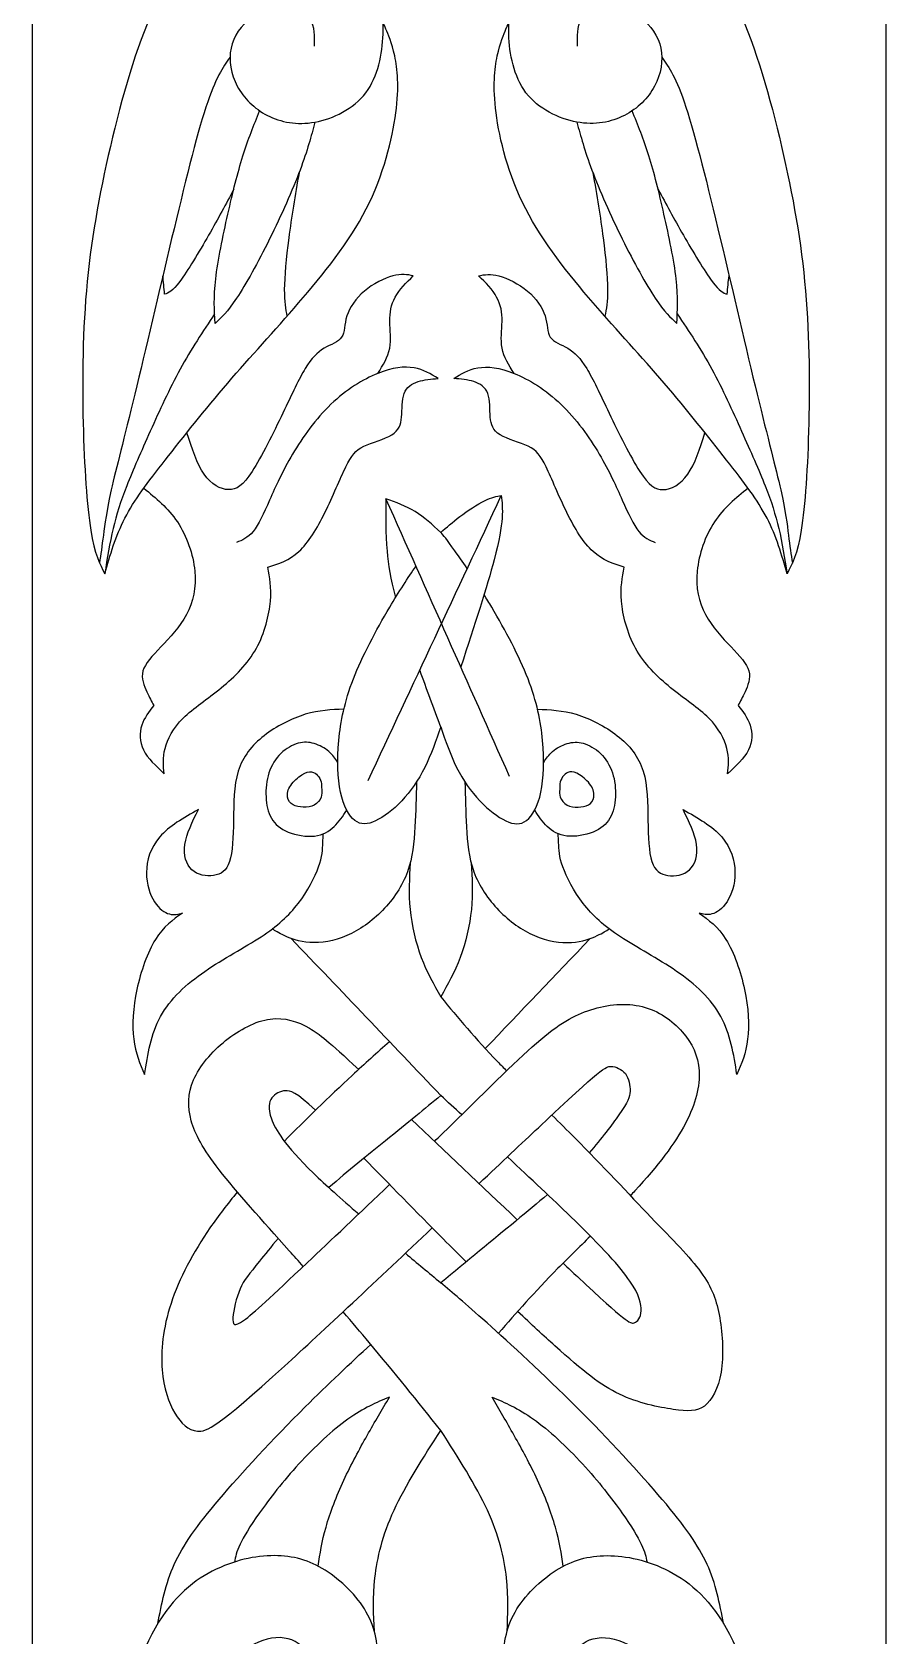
# Model space of a CAD drawing. Header units: millimetres. Extents: x 164 to 454, y 11 to 406.
# Drawn here: x 164.2 to 219.2, y 243.9 to 347.2 of the extents above; entities that cross this region are included whole.
import ezdxf

# ---------------------------------------------------------------- set-up
doc = ezdxf.new("R2010")
doc.units = ezdxf.units.MM
for name, color, linetype in [('Default', 7, 'Continuous'), ('DV1_Layer_1', 7, 'Continuous'), ('Layer_1', 7, 'Continuous')]:
    doc.layers.add(name, color=color, linetype=linetype)

# ---------------------------------------------------------------- blocks, each defined once
blk = doc.blocks.new('SE')
at = {"layer": 'DV1_Layer_1', "color": 7, "linetype": 'Continuous'}
blk.add_line((219.17, 355.01), (219.17, 65.81), dxfattribs=at)
for points, knots in [([(182.35, 346.3), (182.37, 346.92), (182.38, 347.54), (182.09, 348.02), (181.8, 348.49), (181.19, 348.82), (180.48, 348.85), (179.76, 348.87), (178.11, 348.32), (177.14, 346.94), (176.98, 346.16), (176.81, 345.37), (177.12, 343.61), (178.47, 342.27), (179.32, 341.83), (180.18, 341.39), (181.21, 341.18), (182.38, 341.4), (183.56, 341.61), (184.87, 342.25), (185.66, 343.29), (186.46, 344.34), (186.73, 345.79), (186.77, 347.06), (186.82, 348.34), (186.44, 350.55), (184.4, 352.55), (183.38, 353.19), (182.35, 353.84), (181.32, 354.13), (180.1, 354.13), (178.88, 354.13), (177.49, 353.84), (176.11, 353.13), (174.73, 352.41), (172, 350.13), (169.15, 340.3), (168.02, 334.23), (167.71, 331.12), (167.41, 328.02), (167.38, 324.84), (167.45, 322.01), (167.52, 319.17), (167.69, 316.67), (167.94, 315.11), (168.19, 313.55), (168.52, 312.92), (168.84, 312.3), (169.19, 313.51), (169.53, 314.72), (170.14, 315.88), (170.74, 317.05), (171.6, 318.17), (172.74, 319.63), (173.88, 321.08), (176.71, 324.67), (179.75, 327.91), (181.33, 329.75), (182.92, 331.59), (184.58, 333.64), (185.69, 335.81), (186.8, 337.99), (187.94, 342.58), (187.7, 344.82), (187.52, 345.66), (187.34, 346.51), (187.09, 347.08), (186.96, 347.39), (186.83, 347.7), (186.8, 347.75), (186.77, 347.8)], [0, 0, 0, 0, 0.034483, 0.034483, 0.034483, 0.068966, 0.068966, 0.068966, 0.103448, 0.137931, 0.137931, 0.137931, 0.172414, 0.206897, 0.206897, 0.206897, 0.241379, 0.241379, 0.241379, 0.275862, 0.275862, 0.275862, 0.310345, 0.310345, 0.310345, 0.344828, 0.37931, 0.37931, 0.37931, 0.413793, 0.413793, 0.413793, 0.448276, 0.448276, 0.448276, 0.482759, 0.517241, 0.551724, 0.551724, 0.551724, 0.586207, 0.586207, 0.586207, 0.62069, 0.62069, 0.62069, 0.655172, 0.655172, 0.655172, 0.689655, 0.689655, 0.689655, 0.724138, 0.724138, 0.724138, 0.758621, 0.793103, 0.793103, 0.793103, 0.827586, 0.827586, 0.827586, 0.862069, 0.896552, 0.896552, 0.896552, 0.931034, 0.931034, 0.931034, 1, 1, 1, 1]), ([(199.3, 346.3), (199.28, 346.92), (199.26, 347.54), (199.55, 348.02), (199.85, 348.49), (200.45, 348.82), (201.17, 348.85), (201.88, 348.87), (203.54, 348.32), (204.5, 346.94), (204.67, 346.16), (204.83, 345.37), (204.52, 343.61), (203.18, 342.27), (202.32, 341.83), (201.47, 341.39), (200.43, 341.18), (199.26, 341.4), (198.09, 341.61), (196.78, 342.25), (195.98, 343.29), (195.19, 344.34), (194.91, 345.79), (194.87, 347.06), (194.83, 348.34), (195.21, 350.55), (197.24, 352.55), (198.27, 353.19), (199.3, 353.84), (200.33, 354.13), (201.55, 354.13), (202.76, 354.13), (204.16, 353.84), (205.54, 353.13), (206.92, 352.41), (209.65, 350.13), (212.49, 340.3), (213.63, 334.23), (213.93, 331.12), (214.23, 328.02), (214.27, 324.84), (214.2, 322.01), (214.13, 319.17), (213.96, 316.67), (213.71, 315.11), (213.46, 313.55), (213.13, 312.92), (212.8, 312.3), (212.46, 313.51), (212.11, 314.72), (211.51, 315.88), (210.9, 317.05), (210.04, 318.17), (208.9, 319.63), (207.76, 321.08), (204.94, 324.67), (201.9, 327.91), (200.31, 329.75), (198.73, 331.59), (197.07, 333.64), (195.96, 335.81), (194.84, 337.99), (193.71, 342.58), (193.95, 344.82), (194.13, 345.66), (194.31, 346.51), (194.55, 347.08), (194.69, 347.39), (194.82, 347.7), (194.85, 347.75), (194.87, 347.8)], [0, 0, 0, 0, 0.034483, 0.034483, 0.034483, 0.068966, 0.068966, 0.068966, 0.103448, 0.137931, 0.137931, 0.137931, 0.172414, 0.206897, 0.206897, 0.206897, 0.241379, 0.241379, 0.241379, 0.275862, 0.275862, 0.275862, 0.310345, 0.310345, 0.310345, 0.344828, 0.37931, 0.37931, 0.37931, 0.413793, 0.413793, 0.413793, 0.448276, 0.448276, 0.448276, 0.482759, 0.517241, 0.551724, 0.551724, 0.551724, 0.586207, 0.586207, 0.586207, 0.62069, 0.62069, 0.62069, 0.655172, 0.655172, 0.655172, 0.689655, 0.689655, 0.689655, 0.724138, 0.724138, 0.724138, 0.758621, 0.793103, 0.793103, 0.793103, 0.827586, 0.827586, 0.827586, 0.862069, 0.896552, 0.896552, 0.896552, 0.931034, 0.931034, 0.931034, 1, 1, 1, 1]), ([(176.91, 345.58), (176.45, 344.92), (175.98, 344.27), (174.74, 340.47), (173.97, 337.33), (173.15, 333.89), (172.33, 330.45), (171.47, 326.71), (170.78, 323.87), (170.09, 321.03), (169.57, 319.1), (169.26, 317.71), (168.95, 316.32), (168.84, 315.48), (168.75, 314.78), (168.66, 314.09), (168.58, 313.54), (168.5, 312.99)], [0, 0, 0, 0, 0.142857, 0.142857, 0.285714, 0.285714, 0.285714, 0.428571, 0.428571, 0.428571, 0.571429, 0.571429, 0.571429, 0.714286, 0.714286, 0.714286, 1, 1, 1, 1]), ([(204.73, 345.58), (205.2, 344.92), (205.66, 344.27), (206.9, 340.47), (207.68, 337.33), (208.5, 333.89), (209.32, 330.45), (210.18, 326.71), (210.87, 323.87), (211.56, 321.03), (212.08, 319.1), (212.39, 317.71), (212.7, 316.32), (212.8, 315.48), (212.89, 314.78), (212.98, 314.09), (213.06, 313.54), (213.14, 312.99)], [0, 0, 0, 0, 0.142857, 0.142857, 0.285714, 0.285714, 0.285714, 0.428571, 0.428571, 0.428571, 0.571429, 0.571429, 0.571429, 0.714286, 0.714286, 0.714286, 1, 1, 1, 1]), ([(182.38, 341.4), (182.14, 340.49), (181.9, 339.58), (180.94, 337.03), (180.21, 335.39), (179.46, 333.87), (178.71, 332.34), (177.92, 330.94), (176.75, 329.17), (176.35, 328.8), (175.96, 328.43), (175.9, 329.26), (175.85, 330.1), (176.13, 332.49), (176.45, 334.05), (176.77, 335.46), (177.09, 336.87), (177.4, 338.13), (177.74, 339.22), (178.08, 340.3), (178.45, 341.21), (178.82, 342.12)], [0, 0, 0, 0, 0.111111, 0.111111, 0.222222, 0.222222, 0.222222, 0.333333, 0.333333, 0.444444, 0.444444, 0.444444, 0.555556, 0.555556, 0.666667, 0.666667, 0.666667, 0.777778, 0.777778, 0.777778, 1, 1, 1, 1]), ([(199.26, 341.4), (199.5, 340.49), (199.75, 339.58), (200.71, 337.03), (201.43, 335.39), (202.18, 333.87), (202.94, 332.34), (203.72, 330.94), (204.9, 329.17), (205.29, 328.8), (205.69, 328.43), (205.74, 329.26), (205.79, 330.1), (205.52, 332.49), (205.19, 334.05), (204.87, 335.46), (204.55, 336.87), (204.24, 338.13), (203.9, 339.22), (203.56, 340.3), (203.19, 341.21), (202.82, 342.12)], [0, 0, 0, 0, 0.111111, 0.111111, 0.222222, 0.222222, 0.222222, 0.333333, 0.333333, 0.444444, 0.444444, 0.444444, 0.555556, 0.555556, 0.666667, 0.666667, 0.666667, 0.777778, 0.777778, 0.777778, 1, 1, 1, 1]), ([(181.36, 338.15), (181.11, 336.7), (180.87, 335.25), (180.52, 332.62), (180.42, 331.44), (180.41, 330.62), (180.4, 329.81), (180.49, 329.35), (180.58, 328.89)], [0, 0, 0, 0, 0.25, 0.25, 0.5, 0.5, 0.5, 1, 1, 1, 1]), ([(200.29, 338.15), (200.53, 336.7), (200.78, 335.25), (201.12, 332.62), (201.23, 331.44), (201.23, 330.62), (201.24, 329.81), (201.15, 329.35), (201.06, 328.89)], [0, 0, 0, 0, 0.25, 0.25, 0.5, 0.5, 0.5, 1, 1, 1, 1]), ([(177.15, 337.07), (176.65, 336.13), (176.15, 335.2), (175.53, 334.11), (174.91, 333.03), (174.17, 331.8), (173.68, 331.14), (173.19, 330.49), (172.95, 330.4), (172.7, 330.31), (172.66, 330.71), (172.62, 331.11), (172.58, 331.5)], [0, 0, 0, 0, 0.2, 0.2, 0.2, 0.4, 0.4, 0.4, 0.6, 0.6, 0.6, 1, 1, 1, 1]), ([(204.49, 337.07), (205, 336.13), (205.5, 335.2), (206.12, 334.11), (206.74, 333.03), (207.48, 331.8), (207.97, 331.14), (208.46, 330.49), (208.7, 330.4), (208.94, 330.31), (208.98, 330.71), (209.02, 331.11), (209.06, 331.5)], [0, 0, 0, 0, 0.2, 0.2, 0.2, 0.4, 0.4, 0.4, 0.6, 0.6, 0.6, 1, 1, 1, 1]), ([(186.43, 325.21), (186.76, 325.73), (187.09, 326.26), (187.2, 326.83), (187.32, 327.4), (187.21, 328), (187.21, 328.56), (187.2, 329.12), (187.28, 329.64), (187.55, 330.12), (187.82, 330.61), (188.27, 331.05), (188.72, 331.5), (188.34, 331.57), (187.96, 331.64), (187.4, 331.49), (186.85, 331.35), (186.13, 330.98), (185.57, 330.51), (185.01, 330.04), (184.61, 329.45), (184.44, 328.91), (184.26, 328.36), (184.32, 327.86), (184.1, 327.54), (183.89, 327.22), (182.92, 326.95), (182.16, 326.19), (181.76, 325.53), (181.35, 324.86), (180.49, 322.96), (178.93, 319.82), (178.34, 318.9), (177.74, 317.98), (177.33, 317.7), (176.82, 317.72), (176.31, 317.74), (175.71, 318.05), (175.24, 318.71), (174.78, 319.37), (174.46, 320.38), (174.13, 321.39)], [0, 0, 0, 0, 0.0625, 0.0625, 0.0625, 0.125, 0.125, 0.125, 0.1875, 0.1875, 0.1875, 0.25, 0.25, 0.25, 0.3125, 0.3125, 0.3125, 0.375, 0.375, 0.375, 0.4375, 0.4375, 0.4375, 0.5, 0.5, 0.5, 0.5625, 0.625, 0.625, 0.625, 0.6875, 0.75, 0.75, 0.75, 0.8125, 0.8125, 0.8125, 0.875, 0.875, 0.875, 1, 1, 1, 1]), ([(195.22, 325.21), (194.88, 325.73), (194.55, 326.26), (194.44, 326.83), (194.33, 327.4), (194.43, 328), (194.44, 328.56), (194.45, 329.12), (194.36, 329.64), (194.09, 330.12), (193.83, 330.61), (193.38, 331.05), (192.93, 331.5), (193.31, 331.57), (193.69, 331.64), (194.24, 331.49), (194.79, 331.35), (195.52, 330.98), (196.08, 330.51), (196.64, 330.04), (197.04, 329.45), (197.21, 328.91), (197.38, 328.36), (197.33, 327.86), (197.54, 327.54), (197.76, 327.22), (198.73, 326.95), (199.48, 326.19), (199.89, 325.53), (200.3, 324.86), (201.16, 322.96), (202.71, 319.82), (203.31, 318.9), (203.9, 317.98), (204.31, 317.7), (204.82, 317.72), (205.33, 317.74), (205.94, 318.05), (206.4, 318.71), (206.86, 319.37), (207.19, 320.38), (207.51, 321.39)], [0, 0, 0, 0, 0.0625, 0.0625, 0.0625, 0.125, 0.125, 0.125, 0.1875, 0.1875, 0.1875, 0.25, 0.25, 0.25, 0.3125, 0.3125, 0.3125, 0.375, 0.375, 0.375, 0.4375, 0.4375, 0.4375, 0.5, 0.5, 0.5, 0.5625, 0.625, 0.625, 0.625, 0.6875, 0.75, 0.75, 0.75, 0.8125, 0.8125, 0.8125, 0.875, 0.875, 0.875, 1, 1, 1, 1]), ([(175.92, 329.05), (175.16, 327.91), (174.4, 326.76), (173.7, 325.48), (173, 324.21), (172.36, 322.8), (171.19, 320.18), (170.66, 318.98), (170.26, 317.96), (169.86, 316.95), (169.59, 316.12), (169.38, 315.21), (169.16, 314.3), (169, 313.3), (168.84, 312.3)], [0, 0, 0, 0, 0.166667, 0.166667, 0.166667, 0.333333, 0.333333, 0.5, 0.5, 0.5, 0.666667, 0.666667, 0.666667, 1, 1, 1, 1]), ([(205.72, 329.05), (206.49, 327.91), (207.25, 326.76), (207.95, 325.48), (208.65, 324.21), (209.28, 322.8), (210.45, 320.18), (210.99, 318.98), (211.39, 317.96), (211.79, 316.95), (212.05, 316.12), (212.27, 315.21), (212.48, 314.3), (212.64, 313.3), (212.8, 312.3)], [0, 0, 0, 0, 0.166667, 0.166667, 0.166667, 0.333333, 0.333333, 0.5, 0.5, 0.5, 0.666667, 0.666667, 0.666667, 1, 1, 1, 1]), ([(171.36, 317.81), (172.14, 317.18), (172.92, 316.55), (173.52, 315.64), (174.12, 314.74), (174.54, 313.55), (174.64, 312.48), (174.74, 311.42), (174.33, 309.56), (173.02, 308.18), (172.46, 307.59), (171.9, 307.01), (171.43, 306.52), (171.3, 306.04), (171.17, 305.56), (171.38, 305.08), (171.55, 304.7), (171.72, 304.33), (171.86, 304.07), (172, 303.82), (171.69, 303.42), (171.07, 302.63), (171.07, 301.49), (171.34, 300.95), (171.6, 300.42), (172.14, 299.92), (172.67, 299.42), (172.62, 299.93), (172.52, 300.97), (173.24, 302.35), (173.89, 303), (174.54, 303.64), (175.47, 304.25), (176.35, 304.96), (177.23, 305.68), (178.05, 306.51), (178.61, 307.5), (179.16, 308.49), (179.43, 309.65), (179.51, 310.54), (179.59, 311.44), (179.47, 312.08), (179.35, 312.72), (180.04, 312.94), (181.42, 313.39), (182.52, 315.22), (183.03, 316.25), (183.54, 317.29), (184.47, 319.6), (185.25, 320.58), (186.87, 320.96), (187.34, 321.25), (187.8, 321.53), (187.92, 321.91), (187.96, 322.4), (188.01, 322.89), (187.94, 324.1), (188.63, 324.55), (189.03, 324.68), (189.42, 324.81), (189.87, 324.84), (190.32, 324.88), (189.85, 325.17), (188.92, 325.76), (187.37, 325.59), (186.43, 325.21), (185.49, 324.83), (184.39, 324.15), (183.41, 323.22), (182.44, 322.29), (181.59, 321.1), (180.94, 320.01), (180.3, 318.91), (179.85, 317.91), (179.46, 317.05), (179.07, 316.18), (178.74, 315.46), (178.4, 315.03), (178.05, 314.6), (177.69, 314.46), (177.33, 314.32)], [0, 0, 0, 0, 0.030303, 0.030303, 0.030303, 0.060606, 0.060606, 0.060606, 0.090909, 0.121212, 0.121212, 0.121212, 0.151515, 0.151515, 0.151515, 0.181818, 0.181818, 0.181818, 0.212121, 0.212121, 0.212121, 0.242424, 0.272727, 0.272727, 0.272727, 0.30303, 0.30303, 0.30303, 0.333333, 0.363636, 0.363636, 0.363636, 0.393939, 0.393939, 0.393939, 0.424242, 0.424242, 0.424242, 0.454545, 0.454545, 0.454545, 0.484848, 0.484848, 0.484848, 0.515152, 0.545455, 0.545455, 0.545455, 0.575758, 0.606061, 0.636364, 0.636364, 0.636364, 0.666667, 0.666667, 0.666667, 0.69697, 0.727273, 0.727273, 0.727273, 0.757576, 0.757576, 0.757576, 0.787879, 0.818182, 0.818182, 0.818182, 0.848485, 0.848485, 0.848485, 0.878788, 0.878788, 0.878788, 0.909091, 0.909091, 0.909091, 0.939394, 0.939394, 0.939394, 1, 1, 1, 1]), ([(210.29, 317.81), (209.5, 317.18), (208.72, 316.55), (208.12, 315.64), (207.52, 314.74), (207.11, 313.55), (207.01, 312.48), (206.9, 311.42), (207.32, 309.56), (208.63, 308.18), (209.19, 307.59), (209.75, 307.01), (210.21, 306.52), (210.34, 306.04), (210.47, 305.56), (210.27, 305.08), (210.09, 304.7), (209.92, 304.33), (209.78, 304.07), (209.65, 303.82), (209.96, 303.42), (210.58, 302.63), (210.58, 301.49), (210.31, 300.95), (210.04, 300.42), (209.51, 299.92), (208.97, 299.42), (209.02, 299.93), (209.13, 300.97), (208.4, 302.35), (207.76, 303), (207.11, 303.64), (206.18, 304.25), (205.3, 304.96), (204.42, 305.68), (203.59, 306.51), (203.04, 307.5), (202.49, 308.49), (202.21, 309.65), (202.13, 310.54), (202.06, 311.44), (202.18, 312.08), (202.3, 312.72), (201.61, 312.94), (200.23, 313.39), (199.12, 315.22), (198.61, 316.25), (198.1, 317.29), (197.17, 319.6), (196.4, 320.58), (194.78, 320.96), (194.31, 321.25), (193.84, 321.53), (193.72, 321.91), (193.68, 322.4), (193.64, 322.89), (193.71, 324.1), (193.02, 324.55), (192.62, 324.68), (192.22, 324.81), (191.77, 324.84), (191.33, 324.88), (191.79, 325.17), (192.72, 325.76), (194.28, 325.59), (195.22, 325.21), (196.16, 324.83), (197.26, 324.15), (198.23, 323.22), (199.21, 322.29), (200.05, 321.1), (200.7, 320.01), (201.35, 318.91), (201.8, 317.91), (202.18, 317.05), (202.57, 316.18), (202.9, 315.46), (203.25, 315.03), (203.59, 314.6), (203.95, 314.46), (204.31, 314.32)], [0, 0, 0, 0, 0.030303, 0.030303, 0.030303, 0.060606, 0.060606, 0.060606, 0.090909, 0.121212, 0.121212, 0.121212, 0.151515, 0.151515, 0.151515, 0.181818, 0.181818, 0.181818, 0.212121, 0.212121, 0.212121, 0.242424, 0.272727, 0.272727, 0.272727, 0.30303, 0.30303, 0.30303, 0.333333, 0.363636, 0.363636, 0.363636, 0.393939, 0.393939, 0.393939, 0.424242, 0.424242, 0.424242, 0.454545, 0.454545, 0.454545, 0.484848, 0.484848, 0.484848, 0.515152, 0.545455, 0.545455, 0.545455, 0.575758, 0.606061, 0.636364, 0.636364, 0.636364, 0.666667, 0.666667, 0.666667, 0.69697, 0.727273, 0.727273, 0.727273, 0.757576, 0.757576, 0.757576, 0.787879, 0.818182, 0.818182, 0.818182, 0.848485, 0.848485, 0.848485, 0.878788, 0.878788, 0.878788, 0.909091, 0.909091, 0.909091, 0.939394, 0.939394, 0.939394, 1, 1, 1, 1]), ([(190.49, 314.97), (190.86, 315.29), (191.23, 315.62), (191.72, 315.99), (192.22, 316.36), (193.46, 317.19), (194.08, 317.29), (194.39, 317.34), (194.48, 316.51), (194.58, 315.69), (193.93, 313.21), (193.48, 311.5), (192.68, 309.02), (191.78, 306.3)], [0, 0, 0, 0, 0.166667, 0.166667, 0.166667, 0.333333, 0.5, 0.5, 0.5, 0.666667, 0.666667, 0.666667, 1, 1, 1, 1]), ([(190.49, 314.97), (189.95, 315.46), (189.42, 315.95), (188.83, 316.31), (188.25, 316.67), (187.6, 316.9), (186.96, 317.13), (186.94, 316.02), (186.92, 314.91), (187.03, 313.76), (187.1, 312.88), (187.25, 311.98), (187.58, 310.77)], [0, 0, 0, 0, 0.2, 0.2, 0.2, 0.4, 0.4, 0.4, 0.6, 0.6, 0.6, 1, 1, 1, 1]), ([(192.19, 312.64), (191.89, 313.09), (191.62, 313.47), (191.4, 313.78), (190.85, 314.55), (190.67, 314.76), (190.49, 314.97)], [0, 0, 0, 0, 0.333333, 0.333333, 0.333333, 1, 1, 1, 1]), ([(190.49, 302.44), (190.18, 301.55), (189.87, 300.65), (189.46, 299.83), (189.05, 299.01), (188.53, 298.27), (187.97, 297.67), (187.41, 297.08), (186.2, 296.18), (185.34, 296.11), (184.95, 296.41), (184.57, 296.7), (184.22, 297.32), (184.03, 298.23), (183.84, 299.13), (183.81, 300.32), (183.92, 301.56), (184.03, 302.79), (184.55, 305.34), (186.31, 308.65), (187.2, 310.15), (187.79, 311.14), (188.39, 312.06), (188.89, 312.79)], [0, 0, 0, 0, 0.1, 0.1, 0.1, 0.2, 0.2, 0.2, 0.3, 0.4, 0.4, 0.4, 0.5, 0.5, 0.5, 0.6, 0.6, 0.6, 0.7, 0.8, 0.8, 0.8, 1, 1, 1, 1]), ([(190.49, 302.44), (190.79, 301.55), (191.1, 300.65), (191.51, 299.83), (191.92, 299.01), (192.44, 298.27), (193, 297.67), (193.56, 297.08), (194.77, 296.18), (195.63, 296.11), (196.02, 296.41), (196.4, 296.7), (196.75, 297.32), (196.94, 298.23), (197.13, 299.13), (197.16, 300.32), (197.05, 301.56), (196.94, 302.79), (196.42, 305.34), (194.66, 308.65), (193.77, 310.15), (193.6, 310.43), (193.44, 310.69), (193.28, 310.95)], [0, 0, 0, 0, 0.1, 0.1, 0.1, 0.2, 0.2, 0.2, 0.3, 0.4, 0.4, 0.4, 0.5, 0.5, 0.5, 0.6, 0.6, 0.6, 0.7, 0.8, 0.8, 0.8, 1, 1, 1, 1]), ([(184.25, 303.58), (183.45, 303.54), (182.65, 303.51), (181.76, 303.25), (180.87, 302.98), (179.89, 302.48), (179.11, 301.87), (178.32, 301.25), (177.73, 300.53), (177.44, 299.59), (177.15, 298.65), (177.15, 296.34), (177.08, 294.37), (176.88, 293.77), (176.68, 293.16), (175.96, 292.71), (174.82, 292.89), (174.45, 293.23), (174.08, 293.58), (173.73, 294.78), (174.49, 296.34), (174.87, 297.11), (173.92, 296.58), (172.97, 296.04), (172.38, 295.35), (171.78, 294.66), (171.54, 293.82), (171.53, 293.06), (171.52, 292.3), (171.75, 291.63), (172.04, 291.17), (172.34, 290.71), (173.06, 290.23), (173.58, 290.37), (173.84, 290.44), (173.23, 290.01), (172.02, 289.14), (171.16, 286.69), (170.91, 285.52), (170.66, 284.35), (170.59, 283.23), (170.71, 282.32), (170.82, 281.42), (171.11, 280.73), (171.4, 280.04), (171.61, 281.35), (171.82, 282.66), (172.44, 283.79), (173.06, 284.92), (174.09, 285.87), (175.29, 286.69), (176.49, 287.52), (179.22, 288.94), (180.7, 290.28), (181.31, 291.07), (181.91, 291.85), (182.37, 292.75), (182.62, 293.42), (182.86, 294.09), (182.88, 294.54), (182.89, 294.99)], [0, 0, 0, 0, 0.04, 0.04, 0.04, 0.08, 0.08, 0.08, 0.12, 0.12, 0.12, 0.16, 0.2, 0.2, 0.2, 0.24, 0.28, 0.28, 0.28, 0.32, 0.36, 0.36, 0.36, 0.4, 0.4, 0.4, 0.44, 0.44, 0.44, 0.48, 0.48, 0.48, 0.52, 0.56, 0.56, 0.56, 0.6, 0.64, 0.64, 0.64, 0.68, 0.68, 0.68, 0.72, 0.72, 0.72, 0.76, 0.76, 0.76, 0.8, 0.8, 0.8, 0.84, 0.88, 0.88, 0.88, 0.92, 0.92, 0.92, 1, 1, 1, 1]), ([(196.72, 303.58), (197.52, 303.54), (198.32, 303.51), (199.21, 303.25), (200.1, 302.98), (201.08, 302.48), (201.86, 301.87), (202.65, 301.25), (203.24, 300.53), (203.53, 299.59), (203.82, 298.65), (203.82, 296.34), (203.89, 294.37), (204.09, 293.77), (204.29, 293.16), (205.01, 292.71), (206.15, 292.89), (206.52, 293.23), (206.89, 293.58), (207.24, 294.78), (206.48, 296.34), (206.1, 297.11), (207.05, 296.58), (208, 296.04), (208.59, 295.35), (209.19, 294.66), (209.43, 293.82), (209.44, 293.06), (209.45, 292.3), (209.22, 291.63), (208.93, 291.17), (208.63, 290.71), (207.91, 290.23), (207.39, 290.37), (207.13, 290.44), (207.74, 290.01), (208.95, 289.14), (209.81, 286.69), (210.06, 285.52), (210.31, 284.35), (210.38, 283.23), (210.26, 282.32), (210.15, 281.42), (209.86, 280.73), (209.57, 280.04), (209.36, 281.35), (209.15, 282.66), (208.53, 283.79), (207.91, 284.92), (206.88, 285.87), (205.68, 286.69), (204.48, 287.52), (201.75, 288.94), (200.27, 290.28), (199.66, 291.07), (199.06, 291.85), (198.6, 292.75), (198.35, 293.42), (198.11, 294.09), (198.1, 294.54), (198.08, 294.99)], [0, 0, 0, 0, 0.04, 0.04, 0.04, 0.08, 0.08, 0.08, 0.12, 0.12, 0.12, 0.16, 0.2, 0.2, 0.2, 0.24, 0.28, 0.28, 0.28, 0.32, 0.36, 0.36, 0.36, 0.4, 0.4, 0.4, 0.44, 0.44, 0.44, 0.48, 0.48, 0.48, 0.52, 0.56, 0.56, 0.56, 0.6, 0.64, 0.64, 0.64, 0.68, 0.68, 0.68, 0.72, 0.72, 0.72, 0.76, 0.76, 0.76, 0.8, 0.8, 0.8, 0.84, 0.88, 0.88, 0.88, 0.92, 0.92, 0.92, 1, 1, 1, 1]), ([(190.49, 302.44), (190.49, 302.44), (190.49, 302.44), (190.49, 302.44), (190.49, 302.44), (190.49, 302.44), (190.49, 302.44)], [0, 0, 0, 0, 0.333333, 0.333333, 0.333333, 1, 1, 1, 1]), ([(183.85, 300.15), (183.69, 300.4), (183.53, 300.64), (183.28, 300.86), (183.02, 301.08), (182.67, 301.26), (182.33, 301.36), (182, 301.47), (181.67, 301.48), (181.31, 301.38), (180.94, 301.28), (180.53, 301.06), (180.19, 300.73), (179.85, 300.4), (179.58, 299.97), (179.42, 299.48), (179.26, 298.99), (179.2, 298.45), (179.23, 297.93), (179.25, 297.42), (179.36, 296.94), (179.58, 296.55), (179.81, 296.16), (180.16, 295.87), (181.17, 295.46), (181.83, 295.34), (182.89, 295.47), (183.29, 295.71), (183.62, 296.02), (183.94, 296.32), (184.18, 296.7), (184.43, 297.07)], [0, 0, 0, 0, 0.083333, 0.083333, 0.083333, 0.166667, 0.166667, 0.166667, 0.25, 0.25, 0.25, 0.333333, 0.333333, 0.333333, 0.416667, 0.416667, 0.416667, 0.5, 0.5, 0.5, 0.583333, 0.583333, 0.583333, 0.666667, 0.666667, 0.75, 0.75, 0.833333, 0.833333, 0.833333, 1, 1, 1, 1]), ([(197.12, 300.15), (197.28, 300.4), (197.44, 300.64), (197.69, 300.86), (197.95, 301.08), (198.3, 301.26), (198.64, 301.36), (198.97, 301.47), (199.3, 301.48), (199.66, 301.38), (200.03, 301.28), (200.44, 301.06), (200.78, 300.73), (201.12, 300.4), (201.39, 299.97), (201.55, 299.48), (201.71, 298.99), (201.77, 298.45), (201.74, 297.93), (201.72, 297.42), (201.61, 296.94), (201.39, 296.55), (201.16, 296.16), (200.81, 295.87), (199.8, 295.46), (199.14, 295.34), (198.08, 295.47), (197.68, 295.71), (197.35, 296.02), (197.03, 296.32), (196.79, 296.7), (196.54, 297.07)], [0, 0, 0, 0, 0.083333, 0.083333, 0.083333, 0.166667, 0.166667, 0.166667, 0.25, 0.25, 0.25, 0.333333, 0.333333, 0.333333, 0.416667, 0.416667, 0.416667, 0.5, 0.5, 0.5, 0.583333, 0.583333, 0.583333, 0.666667, 0.666667, 0.75, 0.75, 0.833333, 0.833333, 0.833333, 1, 1, 1, 1]), ([(188.93, 298.9), (188.9, 297.93), (188.88, 296.97), (188.82, 295.99), (188.77, 295.01), (188.68, 294.03), (188.35, 293.11), (188.01, 292.19), (187.43, 291.33), (186.05, 289.91), (185.26, 289.35), (184.44, 288.99), (183.62, 288.64), (182.76, 288.5), (182.06, 288.55), (181.35, 288.59), (180.8, 288.81), (180.41, 288.99), (180.03, 289.17), (179.83, 289.3), (179.63, 289.43)], [0, 0, 0, 0, 0.125, 0.125, 0.125, 0.25, 0.25, 0.25, 0.375, 0.375, 0.5, 0.5, 0.5, 0.625, 0.625, 0.625, 0.75, 0.75, 0.75, 1, 1, 1, 1]), ([(182.82, 298.41), (182.81, 298.57), (182.82, 298.74), (182.74, 299.05), (182.66, 299.19), (182.45, 299.42), (182.34, 299.51), (182.17, 299.54), (182.01, 299.56), (181.79, 299.51), (181.29, 299.2), (181, 298.94), (180.82, 298.67), (180.64, 298.41), (180.58, 298.13), (180.62, 297.91), (180.65, 297.69), (180.79, 297.52), (180.97, 297.42), (181.15, 297.31), (181.39, 297.28), (181.63, 297.27), (181.88, 297.27), (182.14, 297.29), (182.34, 297.4), (182.55, 297.52), (182.71, 297.73), (182.78, 297.91), (182.84, 298.09), (182.82, 298.25), (182.82, 298.41)], [0, 0, 0, 0, 0.083333, 0.083333, 0.166667, 0.166667, 0.25, 0.25, 0.25, 0.333333, 0.333333, 0.416667, 0.416667, 0.416667, 0.5, 0.5, 0.5, 0.583333, 0.583333, 0.583333, 0.666667, 0.666667, 0.666667, 0.75, 0.75, 0.75, 0.833333, 0.833333, 0.833333, 1, 1, 1, 1]), ([(192.04, 298.9), (192.07, 297.93), (192.09, 296.97), (192.15, 295.99), (192.2, 295.01), (192.29, 294.03), (192.62, 293.11), (192.96, 292.19), (193.54, 291.33), (194.92, 289.91), (195.71, 289.35), (196.53, 288.99), (197.35, 288.64), (198.21, 288.5), (198.91, 288.55), (199.62, 288.59), (200.17, 288.81), (200.56, 288.99), (200.94, 289.17), (201.14, 289.3), (201.34, 289.43)], [0, 0, 0, 0, 0.125, 0.125, 0.125, 0.25, 0.25, 0.25, 0.375, 0.375, 0.5, 0.5, 0.5, 0.625, 0.625, 0.625, 0.75, 0.75, 0.75, 1, 1, 1, 1]), ([(198.15, 298.41), (198.16, 298.57), (198.15, 298.74), (198.23, 299.05), (198.31, 299.19), (198.52, 299.42), (198.63, 299.51), (198.8, 299.54), (198.96, 299.56), (199.18, 299.51), (199.68, 299.2), (199.97, 298.94), (200.15, 298.67), (200.33, 298.41), (200.39, 298.13), (200.35, 297.91), (200.32, 297.69), (200.18, 297.52), (200, 297.42), (199.82, 297.31), (199.58, 297.28), (199.34, 297.27), (199.09, 297.27), (198.83, 297.29), (198.63, 297.4), (198.42, 297.52), (198.26, 297.73), (198.19, 297.91), (198.13, 298.09), (198.15, 298.25), (198.15, 298.41)], [0, 0, 0, 0, 0.083333, 0.083333, 0.166667, 0.166667, 0.25, 0.25, 0.25, 0.333333, 0.333333, 0.416667, 0.416667, 0.416667, 0.5, 0.5, 0.5, 0.583333, 0.583333, 0.583333, 0.666667, 0.666667, 0.666667, 0.75, 0.75, 0.75, 0.833333, 0.833333, 0.833333, 1, 1, 1, 1]), ([(188.52, 293.69), (188.47, 292.7), (188.41, 291.72), (188.51, 290.68), (188.61, 289.64), (188.87, 288.54), (189.23, 287.59), (189.59, 286.64), (190.04, 285.84), (190.49, 285.04)], [0, 0, 0, 0, 0.25, 0.25, 0.25, 0.5, 0.5, 0.5, 1, 1, 1, 1]), ([(192.45, 293.69), (192.5, 292.7), (192.56, 291.72), (192.46, 290.68), (192.36, 289.64), (192.1, 288.54), (191.74, 287.59), (191.38, 286.64), (190.93, 285.84), (190.49, 285.04)], [0, 0, 0, 0, 0.25, 0.25, 0.25, 0.5, 0.5, 0.5, 1, 1, 1, 1]), ([(190.09, 275.74), (190.24, 275.89), (190.39, 276.04), (190.54, 276.18), (193.28, 278.85), (197.15, 282.78), (199.08, 283.88), (200.16, 284.22), (201.23, 284.56), (202.42, 284.68), (203.47, 284.42), (204.51, 284.16), (206.31, 282.88), (207.07, 281.26), (207.13, 280.29), (207.19, 279.31), (206.93, 278.17), (206.25, 276.89), (205.58, 275.6), (204.49, 274.17), (202.99, 272.55), (202.9, 272.45), (202.8, 272.34), (202.71, 272.24)], [0, 0, 0, 0, 0.1, 0.1, 0.1, 0.2, 0.3, 0.3, 0.3, 0.4, 0.4, 0.4, 0.5, 0.6, 0.6, 0.6, 0.7, 0.7, 0.7, 0.8, 0.8, 0.8, 1, 1, 1, 1]), ([(190.49, 285.04), (191.6, 283.7), (192.72, 282.36), (194.16, 280.86), (194.35, 280.67), (194.54, 280.48), (194.73, 280.28)], [0, 0, 0, 0, 0.333333, 0.333333, 0.333333, 1, 1, 1, 1]), ([(181.63, 267.68), (181.33, 268.02), (181.03, 268.35), (180.73, 268.69), (179, 270.63), (177.31, 272.51), (176.22, 273.9), (175.14, 275.29), (174.17, 277.09), (174.17, 278.81), (174.56, 279.7), (174.95, 280.59), (175.72, 281.5), (176.63, 282.23), (177.53, 282.95), (178.57, 283.49), (179.5, 283.62), (180.43, 283.74), (181.26, 283.47), (182.04, 283.02), (182.66, 282.66), (183.25, 282.19), (185.2, 280.37)], [0, 0, 0, 0, 0.111111, 0.111111, 0.111111, 0.222222, 0.222222, 0.222222, 0.333333, 0.444444, 0.444444, 0.444444, 0.555556, 0.555556, 0.555556, 0.666667, 0.666667, 0.666667, 0.777778, 0.777778, 0.777778, 1, 1, 1, 1]), ([(187.19, 282.16), (186.39, 281.45), (185.59, 280.73), (184.79, 279.99), (183.27, 278.58), (181.75, 277.11), (180.41, 275.74)], [0, 0, 0, 0, 0.333333, 0.333333, 0.333333, 1, 1, 1, 1]), ([(192.96, 273.02), (194.4, 274.38), (195.72, 275.63), (196.78, 276.62), (200.87, 280.47), (201.13, 280.59), (201.45, 280.57), (201.77, 280.55), (202.15, 280.4), (202.38, 280.1), (202.61, 279.79), (202.79, 278.9), (202.55, 278.28), (201.96, 277.44), (201.53, 276.82), (200.84, 275.92), (200.06, 275.01)], [0, 0, 0, 0, 0.142857, 0.142857, 0.142857, 0.285714, 0.285714, 0.285714, 0.428571, 0.428571, 0.428571, 0.571429, 0.714286, 0.714286, 0.714286, 1, 1, 1, 1]), ([(182.42, 277.75), (181.16, 278.91), (180.8, 279.02), (180.48, 279), (180.12, 278.98), (179.81, 278.81), (179.61, 278.54), (179.41, 278.26), (179.33, 277.88), (179.58, 277.19), (179.83, 276.5), (180.41, 275.5), (182.29, 273.69), (183.07, 272.93), (184.07, 272.04), (185.2, 271.06)], [0, 0, 0, 0, 0.166667, 0.166667, 0.166667, 0.333333, 0.333333, 0.333333, 0.5, 0.5, 0.5, 0.666667, 0.666667, 0.666667, 1, 1, 1, 1]), ([(190.49, 278.69), (189.45, 277.83), (188.41, 276.97), (186.92, 275.77), (185.83, 274.89), (184.5, 273.83), (183.28, 272.76)], [0, 0, 0, 0, 0.333333, 0.333333, 0.333333, 1, 1, 1, 1]), ([(197.64, 277.43), (198.14, 276.94), (198.64, 276.45), (199.14, 275.95), (200.89, 274.19), (202.61, 272.33), (204.03, 270.85), (205.44, 269.38), (206.55, 268.29), (207.25, 267.31), (207.96, 266.34), (208.58, 264.61), (208.79, 260.58), (207.96, 259.06), (207.47, 258.69), (206.98, 258.32), (206.41, 258.34), (205.47, 258.47), (204.53, 258.61), (203.22, 258.87), (202, 259.45), (200.79, 260.03), (199.66, 260.92), (197.84, 262.57), (197.13, 263.2), (196.33, 263.95), (195.44, 264.78)], [0, 0, 0, 0, 0.090909, 0.090909, 0.090909, 0.181818, 0.181818, 0.181818, 0.272727, 0.272727, 0.272727, 0.363636, 0.454545, 0.545455, 0.545455, 0.545455, 0.636364, 0.636364, 0.636364, 0.727273, 0.727273, 0.727273, 0.818182, 0.818182, 0.818182, 1, 1, 1, 1]), ([(192.13, 267.98), (191.65, 268.45), (191.16, 268.94), (190.66, 269.44), (188.93, 271.17), (187.1, 273.06), (185.54, 274.65)], [0, 0, 0, 0, 0.333333, 0.333333, 0.333333, 1, 1, 1, 1]), ([(198.37, 267.89), (198.7, 267.58), (199, 267.29), (199.29, 267.03), (202.41, 264.11), (202.99, 263.84), (203.37, 264.39), (203.4, 264.82), (203.43, 265.25), (203.29, 265.84), (202.67, 266.74), (202.05, 267.65), (200.94, 268.88), (198.83, 270.92), (197.71, 272), (196.31, 273.32), (194.78, 274.74)], [0, 0, 0, 0, 0.142857, 0.142857, 0.142857, 0.285714, 0.428571, 0.428571, 0.428571, 0.571429, 0.571429, 0.571429, 0.714286, 0.714286, 0.714286, 1, 1, 1, 1]), ([(180.03, 269.5), (179.54, 268.93), (179.14, 268.43), (178.82, 268.03), (178.14, 267.18), (177.81, 266.81), (177.56, 266.23), (177.31, 265.65), (177.14, 264.87), (177.1, 264.4), (177.07, 263.92), (177.27, 263.58), (179.55, 265.72), (181.9, 267.94), (183.36, 269.31), (185.29, 271.14), (187.19, 272.96)], [0, 0, 0, 0, 0.142857, 0.142857, 0.142857, 0.285714, 0.285714, 0.285714, 0.428571, 0.428571, 0.428571, 0.571429, 0.714286, 0.714286, 0.714286, 1, 1, 1, 1]), ([(177.39, 272.48), (176.75, 271.71), (176.16, 270.95), (175.62, 270.16), (174.55, 268.6), (173.63, 266.89), (173.11, 265.3), (172.58, 263.7), (172.44, 262.22), (172.54, 261.02), (172.63, 259.82), (173.29, 257.99), (174.22, 257.13), (174.81, 257.07), (175.39, 257.01), (176.1, 257.32), (180.42, 261.26), (182.88, 263.5), (186.51, 266.92), (189.94, 270.16)], [0, 0, 0, 0, 0.125, 0.125, 0.125, 0.25, 0.25, 0.25, 0.375, 0.375, 0.375, 0.5, 0.625, 0.625, 0.625, 0.75, 0.75, 0.75, 1, 1, 1, 1]), ([(197.36, 272.32), (196.73, 271.76), (196.05, 271.2), (195.32, 270.6), (193.86, 269.39), (192.17, 268.01), (190.49, 266.63)], [0, 0, 0, 0, 0.333333, 0.333333, 0.333333, 1, 1, 1, 1]), ([(200.13, 269.63), (199.41, 268.92), (198.69, 268.22), (198.04, 267.56), (196.51, 266), (195.35, 264.69), (194.2, 263.38)], [0, 0, 0, 0, 0.333333, 0.333333, 0.333333, 1, 1, 1, 1]), ([(208.71, 244.67), (208.46, 245.96), (208.21, 247.24), (207.65, 248.49), (207.08, 249.74), (206.2, 250.97), (204.76, 252.67), (203.32, 254.37), (201.32, 256.54), (199.22, 258.63), (197.13, 260.72), (194.94, 262.72), (193.47, 264.04), (191.99, 265.36), (191.24, 265.99), (190.49, 266.63)], [0, 0, 0, 0, 0.166667, 0.166667, 0.166667, 0.333333, 0.333333, 0.333333, 0.5, 0.5, 0.5, 0.666667, 0.666667, 0.666667, 1, 1, 1, 1]), ([(190.49, 257.11), (189, 258.97), (187.52, 260.84), (185.88, 262.78), (185.33, 263.43), (184.77, 264.09), (184.2, 264.75)], [0, 0, 0, 0, 0.333333, 0.333333, 0.333333, 1, 1, 1, 1]), ([(172.26, 244.67), (172.51, 245.96), (172.76, 247.24), (173.32, 248.49), (173.89, 249.74), (174.77, 250.97), (176.21, 252.67), (177.65, 254.37), (179.65, 256.54), (181.75, 258.63), (183.2, 260.08), (184.71, 261.49), (185.98, 262.66)], [0, 0, 0, 0, 0.2, 0.2, 0.2, 0.4, 0.4, 0.4, 0.6, 0.6, 0.6, 1, 1, 1, 1]), ([(182.59, 248.37), (182.71, 249.17), (182.83, 249.96), (183.36, 251.82), (183.77, 252.88), (184.24, 253.91), (184.72, 254.93), (185.25, 255.91), (186.25, 257.68), (186.71, 258.47), (187.18, 259.26), (186.34, 258.91), (185.51, 258.56), (184.51, 257.85), (183.52, 257.14), (182.37, 256.07), (181.35, 254.96), (180.33, 253.85), (179.45, 252.7), (178.81, 251.8), (178.17, 250.91), (177.79, 250.26), (177.56, 249.78), (177.33, 249.29), (177.26, 248.96), (177.19, 248.64)], [0, 0, 0, 0, 0.1, 0.1, 0.2, 0.2, 0.2, 0.3, 0.3, 0.4, 0.4, 0.4, 0.5, 0.5, 0.5, 0.6, 0.6, 0.6, 0.7, 0.7, 0.7, 0.8, 0.8, 0.8, 1, 1, 1, 1]), ([(198.38, 248.37), (198.26, 249.17), (198.14, 249.96), (197.61, 251.82), (197.2, 252.88), (196.73, 253.91), (196.25, 254.93), (195.72, 255.91), (194.72, 257.68), (194.26, 258.47), (193.79, 259.26), (194.63, 258.91), (195.46, 258.56), (196.46, 257.85), (197.45, 257.14), (198.6, 256.07), (199.62, 254.96), (200.64, 253.85), (201.53, 252.7), (202.16, 251.8), (202.8, 250.91), (203.18, 250.26), (203.41, 249.78), (203.64, 249.29), (203.71, 248.96), (203.78, 248.64)], [0, 0, 0, 0, 0.1, 0.1, 0.2, 0.2, 0.2, 0.3, 0.3, 0.4, 0.4, 0.4, 0.5, 0.5, 0.5, 0.6, 0.6, 0.6, 0.7, 0.7, 0.7, 0.8, 0.8, 0.8, 1, 1, 1, 1]), ([(186.21, 244.16), (186.16, 245.25), (186.1, 246.34), (186.39, 248.9), (186.74, 250.37), (187.48, 251.98), (188.22, 253.59), (189.35, 255.35), (190.49, 257.11)], [0, 0, 0, 0, 0.25, 0.25, 0.5, 0.5, 0.5, 1, 1, 1, 1]), ([(194.76, 244.16), (194.81, 245.25), (194.87, 246.34), (194.58, 248.9), (194.23, 250.37), (193.49, 251.98), (192.75, 253.59), (191.62, 255.35), (190.49, 257.11)], [0, 0, 0, 0, 0.25, 0.25, 0.5, 0.5, 0.5, 1, 1, 1, 1]), ([(182.01, 241.22), (182.03, 241.84), (182.05, 242.47), (181.75, 242.94), (181.46, 243.41), (180.86, 243.74), (180.14, 243.77), (179.43, 243.79), (177.77, 243.24), (176.8, 241.86), (176.64, 241.08), (176.48, 240.29), (176.79, 238.53), (178.13, 237.19), (178.99, 236.75), (179.84, 236.31), (180.87, 236.1), (182.05, 236.32), (183.22, 236.53), (184.53, 237.17), (185.32, 238.21), (186.12, 239.26), (186.39, 240.71), (186.44, 241.98), (186.48, 243.26), (186.1, 245.47), (184.07, 247.47), (183.04, 248.11), (182.01, 248.76), (180.98, 249.05), (179.76, 249.05), (178.55, 249.05), (177.15, 248.76), (175.77, 248.05), (174.39, 247.33), (171.66, 245.05), (168.82, 235.22), (167.68, 229.15), (167.38, 226.04), (167.07, 222.94), (167.04, 219.76), (167.11, 216.93), (167.18, 214.09), (167.35, 211.59), (167.6, 210.03), (167.85, 208.47), (168.18, 207.84), (168.51, 207.22), (168.85, 208.43), (169.2, 209.64), (169.8, 210.8), (170.4, 211.97), (171.27, 213.09), (172.4, 214.55), (173.54, 216), (176.37, 219.59), (179.41, 222.83), (180.99, 224.67), (182.58, 226.51), (184.24, 228.56), (185.35, 230.74), (186.46, 232.91), (187.6, 237.5), (187.36, 239.74), (187.18, 240.59), (187, 241.43), (186.76, 242), (186.62, 242.31), (186.49, 242.62), (186.46, 242.67), (186.43, 242.72)], [0, 0, 0, 0, 0.034483, 0.034483, 0.034483, 0.068966, 0.068966, 0.068966, 0.103448, 0.137931, 0.137931, 0.137931, 0.172414, 0.206897, 0.206897, 0.206897, 0.241379, 0.241379, 0.241379, 0.275862, 0.275862, 0.275862, 0.310345, 0.310345, 0.310345, 0.344828, 0.37931, 0.37931, 0.37931, 0.413793, 0.413793, 0.413793, 0.448276, 0.448276, 0.448276, 0.482759, 0.517241, 0.551724, 0.551724, 0.551724, 0.586207, 0.586207, 0.586207, 0.62069, 0.62069, 0.62069, 0.655172, 0.655172, 0.655172, 0.689655, 0.689655, 0.689655, 0.724138, 0.724138, 0.724138, 0.758621, 0.793103, 0.793103, 0.793103, 0.827586, 0.827586, 0.827586, 0.862069, 0.896552, 0.896552, 0.896552, 0.931034, 0.931034, 0.931034, 1, 1, 1, 1]), ([(198.96, 241.22), (198.94, 241.84), (198.92, 242.47), (199.22, 242.94), (199.51, 243.41), (200.11, 243.74), (200.83, 243.77), (201.55, 243.79), (203.2, 243.24), (204.17, 241.86), (204.33, 241.08), (204.49, 240.29), (204.18, 238.53), (202.84, 237.19), (201.98, 236.75), (201.13, 236.31), (200.1, 236.1), (198.92, 236.32), (197.75, 236.53), (196.44, 237.17), (195.65, 238.21), (194.85, 239.26), (194.58, 240.71), (194.53, 241.98), (194.49, 243.26), (194.87, 245.47), (196.9, 247.47), (197.93, 248.11), (198.96, 248.76), (199.99, 249.05), (201.21, 249.05), (202.42, 249.05), (203.82, 248.76), (205.2, 248.05), (206.58, 247.33), (209.31, 245.05), (212.15, 235.22), (213.29, 229.15), (213.59, 226.04), (213.9, 222.94), (213.93, 219.76), (213.86, 216.93), (213.79, 214.09), (213.62, 211.59), (213.37, 210.03), (213.12, 208.47), (212.79, 207.84), (212.46, 207.22), (212.12, 208.43), (211.77, 209.64), (211.17, 210.8), (210.57, 211.97), (209.7, 213.09), (208.57, 214.55), (207.43, 216), (204.6, 219.59), (201.56, 222.83), (199.98, 224.67), (198.39, 226.51), (196.73, 228.56), (195.62, 230.74), (194.51, 232.91), (193.37, 237.5), (193.61, 239.74), (193.79, 240.59), (193.97, 241.43), (194.21, 242), (194.35, 242.31), (194.48, 242.62), (194.51, 242.67), (194.54, 242.72)], [0, 0, 0, 0, 0.034483, 0.034483, 0.034483, 0.068966, 0.068966, 0.068966, 0.103448, 0.137931, 0.137931, 0.137931, 0.172414, 0.206897, 0.206897, 0.206897, 0.241379, 0.241379, 0.241379, 0.275862, 0.275862, 0.275862, 0.310345, 0.310345, 0.310345, 0.344828, 0.37931, 0.37931, 0.37931, 0.413793, 0.413793, 0.413793, 0.448276, 0.448276, 0.448276, 0.482759, 0.517241, 0.551724, 0.551724, 0.551724, 0.586207, 0.586207, 0.586207, 0.62069, 0.62069, 0.62069, 0.655172, 0.655172, 0.655172, 0.689655, 0.689655, 0.689655, 0.724138, 0.724138, 0.724138, 0.758621, 0.793103, 0.793103, 0.793103, 0.827586, 0.827586, 0.827586, 0.862069, 0.896552, 0.896552, 0.896552, 0.931034, 0.931034, 0.931034, 1, 1, 1, 1])]:
    blk.add_open_spline(points, degree=3, knots=knots, dxfattribs=at)
for points in [[(185.81, 298.98), (188.67, 305.1), (191.53, 311.22), (194.39, 317.34)], [(194.92, 299.24), (192.27, 305.2), (189.61, 311.17), (186.96, 317.13)], [(189.13, 306.08), (189.55, 304.92), (190.02, 303.68), (190.48, 302.44)], [(190.48, 302.44), (190.49, 302.44), (190.49, 302.44), (190.49, 302.44)], [(182.89, 294.99), (182.9, 295.18), (182.91, 295.36), (182.91, 295.55)], [(198.08, 294.99), (198.07, 295.18), (198.06, 295.36), (198.06, 295.55)], [(180.86, 288.8), (184.07, 285.43), (187.28, 282.06), (190.49, 278.69)], [(200.11, 288.8), (197.86, 286.44), (195.61, 284.08), (193.36, 281.71)], [(191.84, 277.45), (191.39, 277.86), (190.94, 278.28), (190.49, 278.69)], [(188.61, 277.14), (190.66, 275.2), (193.17, 272.81), (195.42, 270.68)], [(188.21, 268.53), (188.95, 267.9), (189.72, 267.27), (190.49, 266.63)]]:
    blk.add_open_spline(points, degree=3, dxfattribs=at)
at = {"layer": 'Layer_1', "color": 7, "linetype": 'Continuous'}
blk.add_line((164.16, 405.96), (164.16, 11.5), dxfattribs=at)

msp = doc.modelspace()

# ---------------------------------------------------------------- block references
at = {"layer": 'Default'}
msp.add_blockref('SE', (0, 0), dxfattribs=at)

doc.saveas('drawing.dxf')
